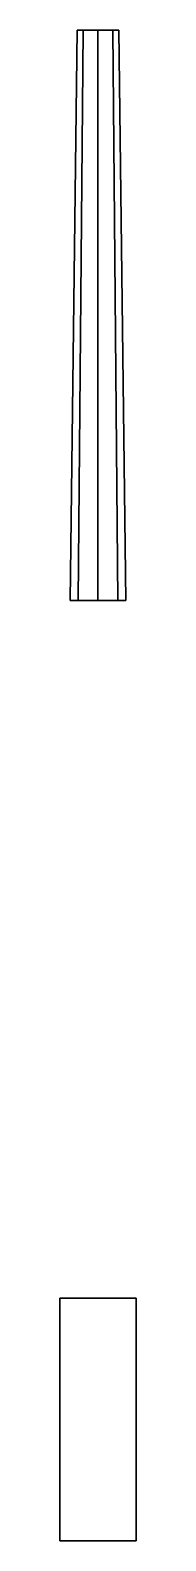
# Model space of a CAD drawing. Extents: x -0.22 to 0.22, y -2.21 to 6.45.
import ezdxf

# ---------------------------------------------------------------- set-up
doc = ezdxf.new("R2010")
doc.units = 0
doc.layers.add('BARREL', color=1, linetype='CONTINUOUS')

msp = doc.modelspace()

# ---------------------------------------------------------------- linework, layer by layer
at = {"layer": 'BARREL'}
for points in [[(-0.0849, 6.45, 0.0849), (-0.12, 6.45), (-0.16, 3.18), (-0.1131, 3.18, 0.1131)], [(-0.12, 6.45), (-0.0849, 6.45, -0.0849), (-0.1131, 3.18, -0.1131), (-0.16, 3.18)], [(0.0849, 6.45, -0.0849), (-0.12, 6.45), (-0.0849, 6.45, 0.0849), (0.12, 6.45)], [(0, 6.45, -0.12), (-0.0849, 6.45, -0.0849), (-0.12, 6.45), (0.0849, 6.45, -0.0849)], [(-0.0849, 6.45, -0.0849), (0, 6.45, -0.12), (0, 3.18, -0.16), (-0.1131, 3.18, -0.1131)], [(0, 6.45, 0.12), (-0.0849, 6.45, 0.0849), (-0.1131, 3.18, 0.1131), (0, 3.18, 0.16)], [(0.12, 6.45), (-0.0849, 6.45, 0.0849), (0, 6.45, 0.12), (0.0849, 6.45, 0.0849)], [(0, 6.45, -0.12), (0.0849, 6.45, -0.0849), (0.1131, 3.18, -0.1131), (0, 3.18, -0.16)], [(0.0849, 6.45, 0.0849), (0, 6.45, 0.12), (0, 3.18, 0.16), (0.1131, 3.18, 0.1131)], [(0.12, 6.45), (0.0849, 6.45, 0.0849), (0.1131, 3.18, 0.1131), (0.16, 3.18)], [(0.0849, 6.45, -0.0849), (0.12, 6.45), (0.16, 3.18), (0.1131, 3.18, -0.1131)], [(-0.22, -0.82, 0.27), (-0.22, -0.82, -0.28), (-0.22, -2.21, -0.28), (-0.22, -2.21, 0.27)], [(0.22, -0.82, 0.27), (0.22, -0.82, -0.28), (-0.22, -0.82, -0.28), (-0.22, -0.82, 0.27)], [(-0.22, -2.21, -0.28), (-0.22, -0.82, -0.28), (0.22, -0.82, -0.28), (0.22, -2.21, -0.28)], [(0.22, -2.21, 0.27), (0.22, -0.82, 0.27), (-0.22, -0.82, 0.27), (-0.22, -2.21, 0.27)], [(0.22, -2.21, -0.28), (0.22, -0.82, -0.28), (0.22, -0.82, 0.27), (0.22, -2.21, 0.27)], [(-0.22, -2.21, 0.27), (-0.22, -2.21, -0.28), (0.22, -2.21, -0.28), (0.22, -2.21, 0.27)]]:
    msp.add_3dface(points, dxfattribs=at)

doc.saveas('drawing.dxf')
